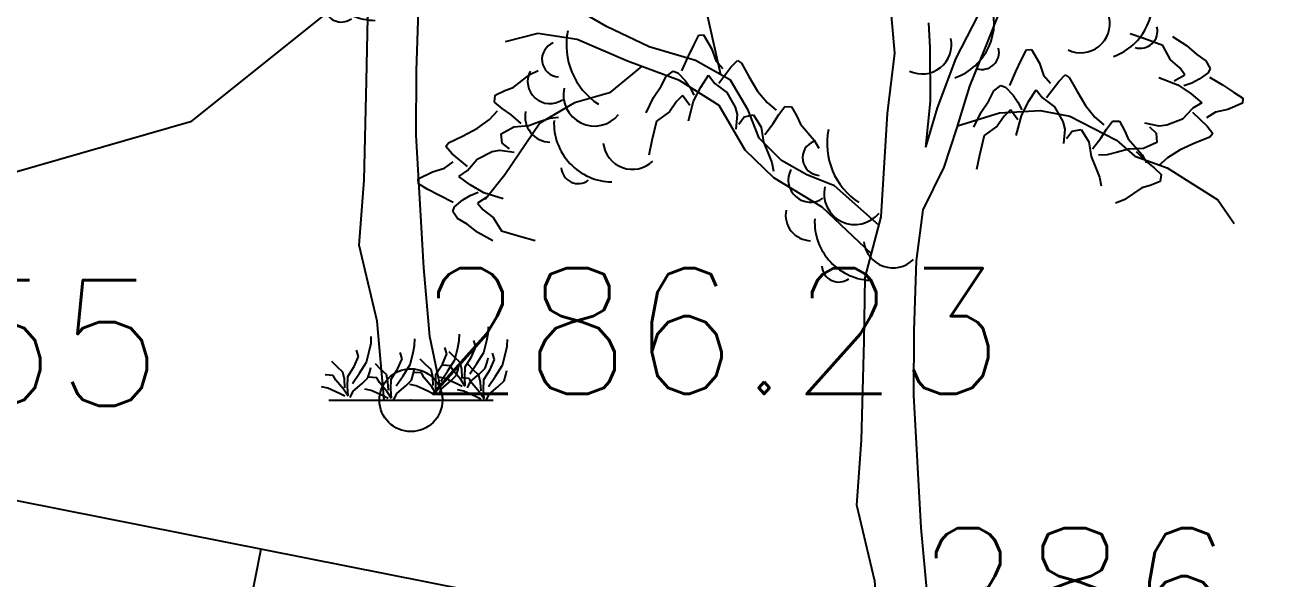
# Model space of a CAD drawing. Header units: millimetres. Extents: x 524954 to 526204, y 9523489 to 9524010.
# Drawn here: x 525906.6 to 525916.6, y 9523715.55 to 9523719.96 of the extents above; entities that cross this region are included whole.
import ezdxf

# ---------------------------------------------------------------- set-up
doc = ezdxf.new("R2010")
doc.units = ezdxf.units.MM
doc.header["$PDMODE"] = 32
doc.header["$PDSIZE"] = 0.5
doc.linetypes.add('ACAD_ISO12W100', pattern=[21, 12, -3, 0, -3, 0, -3])
for name, color, linetype in [('Arbre', 34, 'ACAD_ISO12W100'), ('Haut_Talus', 30, 'Continuous'), ('PLUME_4', 3, 'Continuous'), ('Talus', 2, 'Continuous'), ('TopoAlt', 3, 'Continuous'), ('TOPOJIS', 7, 'Continuous')]:
    doc.layers.add(name, color=color, linetype=linetype)
doc.styles.add('Simplex 1.0', font='Simplex.shx', dxfattribs={"width": 0.99, "height": 1})

# ---------------------------------------------------------------- blocks, each defined once
blk = doc.blocks.new('TCPOINT M')
at = {"color": 0}
blk.add_point((0, 0), dxfattribs=at)
at = {"layer": 'TopoAlt', "style": 'Simplex 1.0', "width": 0.99}
blk.add_attdef('ALT', (0.15, 0.15), '', height=1, dxfattribs=at)
blk = doc.blocks.new('v088')
at = {"linetype": 'Continuous'}
for p, q in [((-0.1073, 4.8293), (-0.1646, 5.4873)), ((-1.5592, 4.9668), (-1.6346, 5.3011)), ((0.5102, 5.0412), (0.6713, 5.3679)), ((-2.4003, 5.0425), (-2.6206, 5.1685)), ((0.6191, 4.888), (0.7312, 5.1764)), ((-2.0611, 4.8817), (-2.4003, 5.0425)), ((0.1717, 4.8724), (0.1613, 5.0712)), ((0.3786, 4.7897), (0.5102, 5.0412)), ((-2.9464, 4.9876), (-3.2062, 4.92)), ((-2.6344, 4.9381), (-2.9464, 4.9876)), ((-2.2328, 4.7662), (-2.6344, 4.9381)), ((-1.4917, 4.6586), (-1.5592, 4.9668)), ((-1.6919, 4.7713), (-2.0611, 4.8817)), ((-0.1657, 4.3492), (-0.1073, 4.8293)), ((0.1743, 4.4496), (0.1717, 4.8724)), ((0.489, 4.5681), (0.6191, 4.888)), ((-2.1227, 4.7254), (-2.3768, 4.5144)), ((-1.8192, 4.6131), (-2.2328, 4.7662)), ((-1.415, 4.6154), (-1.6919, 4.7713)), ((0.2314, 4.3948), (0.3786, 4.7897)), ((-1.5041, 4.4145), (-1.8192, 4.6131)), ((-1.2732, 4.3758), (-1.415, 4.6154)), ((-2.3768, 4.5144), (-2.655, 4.434)), ((0.3841, 4.2301), (0.489, 4.5681)), ((-2.655, 4.434), (-2.9315, 4.2727)), ((-1.2976, 4.0581), (-1.5041, 4.4145)), ((0.1384, 4.0819), (0.1743, 4.4496)), ((-1.1877, 4.1537), (-1.2732, 4.3758)), ((-0.2169, 3.5272), (-0.1657, 4.3492)), ((0.1384, 4.0819), (0.2314, 4.3948)), ((0.3911, 4.2526), (0.7235, 4.3553)), ((0.7235, 4.3553), (1.0465, 4.3745)), ((1.0465, 4.3745), (1.2838, 4.3297)), ((1.2838, 4.3297), (1.6547, 4.1385)), ((-2.9315, 4.2727), (-3.209, 3.8627)), ((0.2848, 3.9233), (0.3841, 4.2301)), ((-1.0099, 3.9771), (-1.1877, 4.1537)), ((1.6547, 4.1385), (1.8004, 4.0109)), ((-1.0692, 3.839), (-1.2976, 4.0581)), ((1.8004, 4.0109), (2.0573, 3.9168)), ((-0.8085, 3.8631), (-1.0099, 3.9771)), ((0.1177, 3.584), (0.2848, 3.9233)), ((2.0573, 3.9168), (2.4606, 3.664)), ((-3.209, 3.8627), (-3.3666, 3.6666)), ((-0.6849, 3.6045), (-1.0692, 3.839)), ((-0.589, 3.7744), (-0.8085, 3.8631)), ((-0.2343, 3.4611), (-0.589, 3.7744)), ((-0.2941, 3.234), (-0.6849, 3.6045)), ((2.4606, 3.664), (2.589, 3.4739)), ((-0.3436, 3.0457), (-0.2169, 3.5272)), ((0.064, 3.1786), (0.1177, 3.584)), ((0.0445, 2.6247), (0.064, 3.1786)), ((-0.3518, 2.5418), (-0.3436, 3.0457)), ((0.0429, 2.1085), (0.0445, 2.6247)), ((-0.3726, 1.7516), (-0.3518, 2.5418)), ((0.1022, 1.0525), (0.0429, 2.1085)), ((-0.4115, 1.2346), (-0.3726, 1.7516)), ((-0.2683, 0.6281), (-0.4115, 1.2346)), ((0.151, 0.5063), (0.1022, 1.0525)), ((-0.2127, 0), (-0.2683, 0.6281)), ((0.2565, 0), (0.151, 0.5063)), ((-0.6539, 0), (0.6539, 0))]:
    blk.add_line(p, q, dxfattribs=at)
at = {"color": 3, "linetype": 'Continuous'}
for p, q in [((-1.7068, 4.8945), (-1.6668, 4.9726)), ((-1.6668, 4.9726), (-1.6283, 4.976)), ((-1.6283, 4.976), (-1.5645, 4.8667)), ((1.8724, 4.9461), (1.762, 4.9854)), ((2.0224, 4.89), (1.8724, 4.9461)), ((2.0987, 4.9642), (2.2113, 4.8904)), ((-1.8008, 4.6887), (-1.7514, 4.7999)), ((-1.7514, 4.7999), (-1.7068, 4.8945)), ((-1.5645, 4.8667), (-1.5307, 4.7714)), ((0.8993, 4.7791), (0.9393, 4.8572)), ((0.9393, 4.8572), (0.9778, 4.8606)), ((0.9778, 4.8606), (1.0416, 4.7513)), ((2.0834, 4.7783), (2.0224, 4.89)), ((2.2113, 4.8904), (2.2929, 4.8185)), ((2.2929, 4.8185), (2.3654, 4.7691)), ((-1.5307, 4.7714), (-1.4755, 4.7074)), ((-1.5083, 4.5916), (-1.4112, 4.7196)), ((-1.4112, 4.7196), (-1.3587, 4.7727)), ((-1.3587, 4.7727), (-1.3272, 4.7513)), ((-1.3272, 4.7513), (-1.2679, 4.6451)), ((0.8546, 4.6845), (0.8993, 4.7791)), ((1.0416, 4.7513), (1.0754, 4.656)), ((2.1569, 4.7135), (2.0834, 4.7783)), ((2.1989, 4.6584), (2.1569, 4.7135)), ((2.3654, 4.7691), (2.4, 4.7096)), ((2.4, 4.7096), (2.383, 4.6739)), ((-3.1435, 4.5571), (-3.0095, 4.66)), ((-3.0095, 4.66), (-2.9439, 4.6918)), ((-1.9657, 4.5674), (-1.9257, 4.6454)), ((-1.9257, 4.6454), (-1.871, 4.6871)), ((-1.871, 4.6871), (-1.8334, 4.6747)), ((-1.8334, 4.6747), (-1.7744, 4.6115)), ((-1.7744, 4.6115), (-1.7365, 4.5561)), ((-1.6512, 4.5605), (-1.5907, 4.6542)), ((-1.5907, 4.6542), (-1.5392, 4.5896)), ((-1.2679, 4.6451), (-1.1988, 4.529)), ((0.8053, 4.5733), (0.8546, 4.6845)), ((1.0754, 4.656), (1.1306, 4.592)), ((1.0978, 4.4762), (1.1948, 4.6042)), ((1.1948, 4.6042), (1.2474, 4.6573)), ((1.2474, 4.6573), (1.2789, 4.6359)), ((1.2789, 4.6359), (1.3382, 4.5297)), ((1.9921, 4.6376), (2.1424, 4.5777)), ((2.1133, 4.6106), (2.1989, 4.6584)), ((2.3129, 4.6232), (2.2532, 4.5924)), ((2.383, 4.6739), (2.3129, 4.6232)), ((2.3928, 4.6398), (2.497, 4.577)), ((-3.2867, 4.4956), (-3.2101, 4.5328)), ((-3.2101, 4.5328), (-3.1435, 4.5571)), ((-2.0269, 4.4774), (-1.9657, 4.5674)), ((-1.7365, 4.5561), (-1.7054, 4.4954)), ((-1.7081, 4.4479), (-1.6512, 4.5605)), ((-1.5392, 4.5896), (-1.4434, 4.5178)), ((-1.4434, 4.5178), (-1.3781, 4.401)), ((-1.1988, 4.529), (-1.1228, 4.4377)), ((0.6404, 4.452), (0.6804, 4.53)), ((0.6804, 4.53), (0.7351, 4.5718)), ((0.7351, 4.5718), (0.7727, 4.5593)), ((0.7727, 4.5593), (0.8317, 4.4961)), ((0.9549, 4.4451), (1.0154, 4.5388)), ((1.0154, 4.5388), (1.0668, 4.4742)), ((1.3382, 4.5297), (1.4072, 4.4136)), ((2.1424, 4.5777), (2.247, 4.5072)), ((2.2532, 4.5924), (2.1892, 4.5691)), ((2.247, 4.5072), (2.3325, 4.4356)), ((2.497, 4.577), (2.5853, 4.5209)), ((2.5853, 4.5209), (2.6578, 4.4715)), ((-3.2911, 4.4407), (-3.2867, 4.4956)), ((-3.2303, 4.3905), (-3.2911, 4.4407)), ((-2.0862, 4.3565), (-2.0269, 4.4774)), ((-1.8447, 4.4455), (-1.8998, 4.3645)), ((-1.7952, 4.494), (-1.8447, 4.4455)), ((-1.7371, 4.415), (-1.7952, 4.494)), ((-1.7488, 4.2914), (-1.7081, 4.4479)), ((-1.3781, 4.401), (-1.3629, 4.3412)), ((-1.1228, 4.4377), (-1.0524, 4.3767)), ((-1.0302, 4.3418), (-0.9835, 4.4054)), ((-0.9835, 4.4054), (-0.9285, 4.4041)), ((-0.9285, 4.4041), (-0.8869, 4.3298)), ((0.5791, 4.362), (0.6404, 4.452)), ((0.8317, 4.4961), (0.8696, 4.4407)), ((0.8696, 4.4407), (0.9007, 4.38)), ((0.898, 4.3325), (0.9549, 4.4451)), ((1.0668, 4.4742), (1.1627, 4.4024)), ((1.1627, 4.4024), (1.228, 4.2856)), ((1.4072, 4.4136), (1.4833, 4.3223)), ((2.3325, 4.4356), (2.262, 4.3926)), ((2.6564, 4.4329), (2.5401, 4.3831)), ((2.6578, 4.4715), (2.6564, 4.4329)), ((-3.4268, 4.2328), (-3.3314, 4.3035)), ((-3.3314, 4.3035), (-3.2664, 4.3702)), ((-3.1617, 4.3413), (-3.2303, 4.3905)), ((-3.0788, 4.2707), (-3.1617, 4.3413)), ((-2.9333, 4.2859), (-2.8514, 4.3121)), ((-2.8514, 4.3121), (-2.7828, 4.3211)), ((-1.8998, 4.3645), (-2.0031, 4.2901)), ((-1.3629, 4.3412), (-1.3723, 4.2259)), ((-1.3485, 4.2656), (-1.3049, 4.3248)), ((-1.3049, 4.3248), (-1.2331, 4.3384)), ((-1.2331, 4.3384), (-1.1715, 4.2405)), ((-1.0754, 4.2705), (-1.0302, 4.3418)), ((-0.8869, 4.3298), (-0.8589, 4.2646)), ((0.5199, 4.2411), (0.5791, 4.362)), ((0.7614, 4.3301), (0.7063, 4.2491)), ((0.8109, 4.3786), (0.7614, 4.3301)), ((0.869, 4.2996), (0.8109, 4.3786)), ((0.8572, 4.176), (0.898, 4.3325)), ((1.4833, 4.3223), (1.5536, 4.2613)), ((2.1788, 4.3064), (2.0548, 4.2561)), ((2.262, 4.3926), (2.1788, 4.3064)), ((2.2601, 4.3616), (2.3751, 4.2494)), ((2.4412, 4.3615), (2.371, 4.3146)), ((2.5401, 4.3831), (2.4412, 4.3615)), ((-3.5467, 4.1705), (-3.4268, 4.2328)), ((-3.2386, 4.1877), (-3.1373, 4.2436)), ((-3.1373, 4.2436), (-3.0186, 4.2553)), ((-3.0186, 4.2553), (-2.9333, 4.2859)), ((-2.0031, 4.2901), (-2.0401, 4.1343)), ((-1.1715, 4.2405), (-1.153, 4.1227)), ((-1.1411, 4.1837), (-1.0754, 4.2705)), ((-0.8589, 4.2646), (-0.7485, 4.1368)), ((0.7063, 4.2491), (0.603, 4.1747)), ((1.228, 4.2856), (1.2432, 4.2258)), ((1.2432, 4.2258), (1.2338, 4.1105)), ((1.2576, 4.1502), (1.3011, 4.2094)), ((1.3011, 4.2094), (1.373, 4.223)), ((1.373, 4.223), (1.4346, 4.1251)), ((1.5307, 4.1551), (1.5759, 4.2264)), ((1.5759, 4.2264), (1.6226, 4.29)), ((1.6226, 4.29), (1.6776, 4.2887)), ((1.6776, 4.2887), (1.7191, 4.2144)), ((1.7191, 4.2144), (1.7472, 4.1493)), ((1.9936, 4.2484), (1.8803, 4.2721)), ((1.9168, 4.2436), (1.9701, 4.193)), ((2.0548, 4.2561), (1.9936, 4.2484)), ((2.3751, 4.2494), (2.4212, 4.1906)), ((-3.6793, 4.0872), (-3.6561, 4.1174)), ((-3.6561, 4.1174), (-3.5467, 4.1705)), ((-3.2291, 4.1152), (-3.2386, 4.1877)), ((-3.1725, 4.0683), (-3.2291, 4.1152)), ((-2.0401, 4.1343), (-2.0653, 4.0199)), ((-1.153, 4.1227), (-1.1176, 4.0393)), ((-0.7485, 4.1368), (-0.7129, 4.0731)), ((0.603, 4.1747), (0.566, 4.0189)), ((1.4346, 4.1251), (1.4531, 4.0073)), ((1.465, 4.0683), (1.5307, 4.1551)), ((1.7472, 4.1493), (1.8576, 4.0214)), ((1.9747, 4.12), (1.8699, 4.071)), ((1.9701, 4.193), (1.9747, 4.12)), ((2.2833, 4.1164), (2.1595, 4.0623)), ((2.396, 4.1621), (2.2833, 4.1164)), ((2.4212, 4.1906), (2.396, 4.1621)), ((-3.6294, 4.0317), (-3.6793, 4.0872)), ((-3.5071, 3.9275), (-3.6294, 4.0317)), ((-3.4297, 3.988), (-3.3093, 4.0465)), ((-3.3093, 4.0465), (-3.2488, 4.0583)), ((-3.2488, 4.0583), (-3.1342, 4.0423)), ((-1.1176, 4.0393), (-1.0867, 3.9591)), ((0.566, 4.0189), (0.5407, 3.9045)), ((1.4531, 4.0073), (1.4885, 3.9239)), ((1.5801, 4.0219), (1.511, 4.0175)), ((1.6636, 4.0426), (1.5801, 4.0219)), ((1.7506, 4.0673), (1.6636, 4.0426)), ((1.8699, 4.071), (1.7506, 4.0673)), ((1.8097, 4.0479), (1.8877, 3.9719)), ((1.8576, 4.0214), (1.8932, 3.9577)), ((2.0595, 3.9982), (1.9902, 3.936)), ((2.1595, 4.0623), (2.0595, 3.9982)), ((-3.785, 3.8871), (-3.6878, 3.9154)), ((-3.6878, 3.9154), (-3.6208, 3.9668)), ((-3.5069, 3.8964), (-3.4297, 3.988)), ((-1.0867, 3.9591), (-1.0738, 3.891)), ((1.4885, 3.9239), (1.5194, 3.8437)), ((1.8877, 3.9719), (1.9528, 3.9182)), ((1.9528, 3.9182), (2.0102, 3.864)), ((-3.8977, 3.8297), (-3.785, 3.8871)), ((-3.8965, 3.791), (-3.8977, 3.8297)), ((-3.5743, 3.8488), (-3.5069, 3.8964)), ((-3.4842, 3.783), (-3.5743, 3.8488)), ((1.5194, 3.8437), (1.5323, 3.7756)), ((2.002, 3.8096), (1.9231, 3.7776)), ((2.0102, 3.864), (2.002, 3.8096)), ((-3.8209, 3.7466), (-3.8965, 3.791)), ((-3.729, 3.6966), (-3.8209, 3.7466)), ((-3.5422, 3.6629), (-3.4847, 3.6976)), ((-3.4847, 3.6976), (-3.4223, 3.7252)), ((-3.3751, 3.7197), (-3.4842, 3.783)), ((-3.2212, 3.6701), (-3.3751, 3.7197)), ((1.855, 3.7579), (1.7144, 3.6642)), ((1.9231, 3.7776), (1.855, 3.7579)), ((-3.6208, 3.641), (-3.729, 3.6966)), ((-3.6232, 3.5708), (-3.6087, 3.6076)), ((-3.6087, 3.6076), (-3.5422, 3.6629)), ((-3.3439, 3.6889), (-3.4261, 3.6355)), ((-3.4261, 3.6355), (-3.3805, 3.5833)), ((1.7144, 3.6642), (1.6468, 3.6368)), ((-3.5847, 3.5138), (-3.6232, 3.5708)), ((-3.5091, 3.4694), (-3.5847, 3.5138)), ((-3.3805, 3.5833), (-3.3028, 3.5236)), ((-3.3028, 3.5236), (-3.2344, 3.4162)), ((-3.4228, 3.4031), (-3.5091, 3.4694)), ((-3.3055, 3.337), (-3.4228, 3.4031)), ((-3.2344, 3.4162), (-3.081, 3.3703)), ((-3.081, 3.3703), (-2.9682, 3.3386)), ((-0.3173, 0.4544), (-0.3149, 0.5073)), ((0.3847, 0.4736), (0.3871, 0.5265)), ((0.6034, 0.4736), (0.6155, 0.5313)), ((0.6155, 0.5313), (0.6179, 0.5842)), ((-0.3294, 0.3967), (-0.3173, 0.4544)), ((0.0168, 0.3774), (0.0288, 0.4351)), ((0.0288, 0.4351), (0.0313, 0.488)), ((0.2861, 0.3678), (0.2693, 0.4183)), ((0.3486, 0.3221), (0.3726, 0.4159)), ((0.3726, 0.4159), (0.3847, 0.4736)), ((0.4808, 0.3438), (0.5169, 0.4255)), ((0.5169, 0.4255), (0.5001, 0.476)), ((0.5794, 0.3798), (0.6034, 0.4736)), ((0.7525, 0.3726), (0.7645, 0.4303)), ((0.7645, 0.4303), (0.7669, 0.4832)), ((-0.5866, 0.2645), (-0.6275, 0.3077)), ((-0.452, 0.2669), (-0.4159, 0.3486)), ((-0.4159, 0.3486), (-0.4327, 0.3991)), ((-0.4087, 0.214), (-0.3534, 0.3029)), ((-0.3534, 0.3029), (-0.3294, 0.3967)), ((-0.1058, 0.2476), (-0.0697, 0.3294)), ((-0.0697, 0.3294), (-0.0865, 0.3798)), ((-0.0072, 0.2837), (0.0168, 0.3774)), ((0.1154, 0.2837), (0.0745, 0.327)), ((0.25, 0.2861), (0.2861, 0.3678)), ((0.2933, 0.2332), (0.3486, 0.3221)), ((0.3462, 0.3414), (0.3053, 0.3847)), ((0.3919, 0.3005), (0.3462, 0.3414)), ((0.4039, 0.2428), (0.3919, 0.3005)), ((0.4303, 0.2645), (0.4808, 0.3438)), ((0.5241, 0.2909), (0.5794, 0.3798)), ((0.5914, 0.2548), (0.6058, 0.3029)), ((0.6058, 0.3029), (0.6131, 0.3366)), ((0.6299, 0.2428), (0.6659, 0.3246)), ((0.6659, 0.3246), (0.6491, 0.375)), ((0.7285, 0.2789), (0.7525, 0.3726)), ((-0.6179, 0.1971), (-0.6828, 0.2019)), ((-0.5409, 0.2236), (-0.5866, 0.2645)), ((-0.5289, 0.1659), (-0.5409, 0.2236)), ((-0.5025, 0.1875), (-0.452, 0.2669)), ((-0.464, 0.1322), (-0.4087, 0.214)), ((-0.3414, 0.1779), (-0.327, 0.226)), ((-0.327, 0.226), (-0.3197, 0.2596)), ((-0.2404, 0.2452), (-0.2813, 0.2885)), ((-0.1947, 0.2043), (-0.2404, 0.2452)), ((-0.1827, 0.1467), (-0.1947, 0.2043)), ((-0.1563, 0.1683), (-0.1058, 0.2476)), ((-0.0625, 0.1947), (-0.0072, 0.2837)), ((0.0048, 0.1587), (0.0192, 0.2068)), ((0.0192, 0.2068), (0.0264, 0.2404)), ((0.0841, 0.2164), (0.0192, 0.2212)), ((0.1058, 0.1779), (0.0841, 0.2164)), ((0.1611, 0.2428), (0.1154, 0.2837)), ((0.1731, 0.1851), (0.1611, 0.2428)), ((0.1971, 0.125), (0.1995, 0.2068)), ((0.1995, 0.2068), (0.25, 0.2861)), ((0.238, 0.1515), (0.2933, 0.2332)), ((0.3149, 0.2741), (0.25, 0.2789)), ((0.3366, 0.2356), (0.3149, 0.2741)), ((0.3967, 0.1635), (0.3366, 0.2356)), ((0.3606, 0.1971), (0.375, 0.2452)), ((0.375, 0.2452), (0.3823, 0.2789)), ((0.4087, 0.1755), (0.4039, 0.2428)), ((0.4279, 0.1827), (0.4303, 0.2645)), ((0.4953, 0.2404), (0.4544, 0.2837)), ((0.4688, 0.2092), (0.5241, 0.2909)), ((0.4736, 0.1491), (0.5457, 0.2092)), ((0.5409, 0.1995), (0.4953, 0.2404)), ((0.5457, 0.2092), (0.5914, 0.2548)), ((0.5794, 0.1635), (0.6299, 0.2428)), ((0.6732, 0.1899), (0.7285, 0.2789)), ((0.7405, 0.1539), (0.7549, 0.2019)), ((0.7549, 0.2019), (0.7621, 0.2356)), ((-0.6611, 0.0962), (-0.7116, 0.1058)), ((-0.5962, 0.1587), (-0.6179, 0.1971)), ((-0.5361, 0.0865), (-0.5962, 0.1587)), ((-0.5241, 0.0986), (-0.5289, 0.1659)), ((-0.5049, 0.1058), (-0.5025, 0.1875)), ((-0.5001, 0.0361), (-0.5049, 0.1058)), ((-0.4592, 0.0721), (-0.3871, 0.1322)), ((-0.3871, 0.1322), (-0.3414, 0.1779)), ((-0.2717, 0.1779), (-0.3366, 0.1827)), ((-0.25, 0.1394), (-0.2717, 0.1779)), ((-0.1899, 0.0673), (-0.25, 0.1394)), ((-0.1779, 0.0793), (-0.1827, 0.1467)), ((-0.1587, 0.0865), (-0.1563, 0.1683)), ((-0.1178, 0.113), (-0.0625, 0.1947)), ((-0.113, 0.0529), (-0.0409, 0.113)), ((-0.0409, 0.113), (0.0048, 0.1587)), ((0.0409, 0.1154), (-0.0096, 0.125)), ((0.1346, 0.0721), (0.0409, 0.1154)), ((0.1659, 0.1058), (0.1058, 0.1779)), ((0.2019, 0.0505), (0.1659, 0.1058)), ((0.1779, 0.1178), (0.1731, 0.1851)), ((0.2019, 0.0553), (0.1971, 0.125)), ((0.2717, 0.1731), (0.2212, 0.1827)), ((0.2428, 0.0914), (0.3149, 0.1515)), ((0.3654, 0.1298), (0.2717, 0.1731)), ((0.3149, 0.1515), (0.3606, 0.1971)), ((0.4063, 0.1082), (0.3654, 0.1298)), ((0.4327, 0.1082), (0.3967, 0.1635)), ((0.464, 0.1731), (0.3991, 0.1779)), ((0.4327, 0.113), (0.4279, 0.1827)), ((0.4496, 0.0986), (0.4736, 0.1491)), ((0.4856, 0.1346), (0.464, 0.1731)), ((0.5457, 0.0625), (0.4856, 0.1346)), ((0.5529, 0.1418), (0.5409, 0.1995)), ((0.5578, 0.0745), (0.5529, 0.1418)), ((0.577, 0.0817), (0.5794, 0.1635)), ((0.6179, 0.1082), (0.6732, 0.1899)), ((0.6227, 0.0481), (0.6948, 0.1082)), ((0.6948, 0.1082), (0.7405, 0.1539)), ((-0.5674, 0.0529), (-0.6611, 0.0962)), ((-0.5265, 0.0313), (-0.5674, 0.0529)), ((-0.5001, 0.0313), (-0.5361, 0.0865)), ((-0.4832, 0.0216), (-0.4592, 0.0721)), ((-0.3149, 0.0769), (-0.3654, 0.0865)), ((-0.2212, 0.0337), (-0.3149, 0.0769)), ((-0.1803, 0.012), (-0.2212, 0.0337)), ((-0.1539, 0.012), (-0.1899, 0.0673)), ((-0.1539, 0.0168), (-0.1587, 0.0865)), ((-0.137, 0.0024), (-0.113, 0.0529)), ((0.1755, 0.0505), (0.1346, 0.0721)), ((0.2188, 0.0409), (0.2428, 0.0914)), ((0.4207, 0.0721), (0.3702, 0.0817)), ((0.5145, 0.0288), (0.4207, 0.0721)), ((0.5554, 0.0072), (0.5145, 0.0288)), ((0.5818, 0.0072), (0.5457, 0.0625)), ((0.5818, 0.012), (0.577, 0.0817)), ((0.5986, -0.0024), (0.6227, 0.0481))]:
    blk.add_line(p, q, dxfattribs=at)
for centre, major_axis, start_param, end_param in [((1.4749, 5.2432), (0.3298, 0.3298), 4.265936, 5.872819), ((0.2152, 5.0749), (-0.3298, 0.3298), 2.69514, 4.302022), ((1.3699, 5.0654), (-0.1641, 0.1641), 1.908121, 4.146545), ((-2.1547, 4.8961), (-0.3995, 0.3995), 0.587708, 1.773422), ((1.844, 5.0056), (-0.0964, 0.0964), 2.051824, 4.174223), ((-2.774, 4.7815), (-0.099, 0.099), -0.421529, 2.292047), ((0.1101, 4.8971), (-0.1641, 0.1641), 1.908121, 4.146545), ((0.5842, 4.8373), (0.0964, 0.0964), 3.62262, 5.745019), ((-2.8514, 4.6047), (-0.1246, 0.1246), 0.293965, 2.957824), ((-2.4968, 4.4965), (0.1741, 0.1741), 2.133893, 4.816631), ((-2.8441, 4.3258), (-0.1445, 0.1445), 0.590553, 2.325666), ((-2.352, 4.2724), (0.3298, 0.3298), 2.307735, 3.914618), ((-0.0823, 4.1124), (0.3995, 0.3995), 2.158504, 3.344219), ((-2.1954, 4.1377), (0.1641, 0.1641), 2.463212, 4.701636), ((-0.7016, 3.9977), (0.099, 0.099), 1.149268, 3.862844), ((-2.6253, 3.929), (0.0964, 0.0964), 2.435534, 4.557933), ((-0.779, 3.821), (0.1246, 0.1246), 1.864761, 4.52862), ((-0.4244, 3.7128), (0.1741, 0.1741), 2.133893, 4.816631), ((-0.7718, 3.542), (-0.1445, 0.1445), 0.590553, 2.325666), ((-0.2796, 3.4886), (0.3298, 0.3298), 2.307735, 3.914618), ((-0.1231, 3.3539), (0.1641, 0.1641), 2.463212, 4.701636), ((-0.5529, 3.1452), (0.0964, 0.0964), 2.435534, 4.557933)]:
    blk.add_ellipse(centre, major_axis=major_axis, ratio=1, start_param=start_param, end_param=end_param, dxfattribs=at)

msp = doc.modelspace()

# ---------------------------------------------------------------- linework, layer by layer
at = {"layer": 'Haut_Talus', "flags": 128}
msp.add_lwpolyline([(525967.0779, 9523715.3934), (525957.1922, 9523708.2532), (525951.5074, 9523706.5584), (525940.0856, 9523708.2342), (525936.5106, 9523709.4892), (525930.2165, 9523713.2371), (525920.6498, 9523712.5186), (525913.7171, 9523714.7465), (525902.9832, 9523716.877), (525892.0351, 9523719.5533), (525886.2049, 9523722.8157), (525884.4581, 9523724.1496), (525882.759, 9523726.1852), (525872.1538, 9523732.0709)], dxfattribs=at)
at = {"layer": 'PLUME_4'}
msp.add_lwpolyline([(525963.3266, 9523756.8203), (525953.5351, 9523753.5989), (525953.5351, 9523753.5989), (525944.8502, 9523748.9543), (525937.8069, 9523742.4242), (525931.7973, 9523735.4683), (525931.2986, 9523735.4319), (525924.7904, 9523728.4396), (525915.4976, 9523725.2546), (525907.9192, 9523719.1868), (525907.9192, 9523719.1868), (525898.59, 9523716.5005), (525889.2972, 9523713.3156), (525881.0382, 9523709.7047), (525880.5759, 9523709.1697), (525872.8883, 9523704.5979)], dxfattribs=at)
msp.add_lwpolyline([(525963.3266, 9523756.8203), (525953.5351, 9523753.5989), (525953.5351, 9523753.5989), (525944.8502, 9523748.9543), (525937.8069, 9523742.4242), (525931.7973, 9523735.4683), (525931.2986, 9523735.4319), (525924.7904, 9523728.4396), (525915.4976, 9523725.2546), (525907.9192, 9523719.1868), (525907.9192, 9523719.1868), (525898.59, 9523716.5005), (525889.2972, 9523713.3156), (525881.0382, 9523709.7047), (525880.5759, 9523709.1697), (525872.8883, 9523704.5979)], dxfattribs=at)
at = {"layer": 'Talus'}
msp.add_line((525908.4799, 9523715.786), (525907.5065, 9523710.8817), dxfattribs=at)

# ---------------------------------------------------------------- block references
at = {"layer": 'Arbre'}
for p in [(525909.672, 9523716.972), (525913.628, 9523714.903)]:
    msp.add_blockref('v088', p, dxfattribs=at)
at = {"layer": 'TOPOJIS'}
ref = msp.add_blockref('TCPOINT M', (525909.6722, 9523716.9722, 286.23), dxfattribs=at)
ref.add_attrib('ALT', '286.23', (525909.7222, 9523717.0222, 286.23), dxfattribs={"layer": 'TopoAlt', "height": 1, "style": 'Simplex 1.0', "width": 0.99})
ref = msp.add_blockref('TCPOINT M', (525902.9832, 9523716.877, 286.55), dxfattribs=at)
ref.add_attrib('ALT', '286.55', (525903.0332, 9523716.927, 286.55), dxfattribs={"layer": 'TopoAlt', "height": 1, "style": 'Simplex 1.0', "width": 0.99})
ref = msp.add_blockref('TCPOINT M', (525913.6278, 9523714.9028, 286.11), dxfattribs=at)
ref.add_attrib('ALT', '286.11', (525913.6778, 9523714.9528, 286.11), dxfattribs={"layer": 'TopoAlt', "height": 1, "style": 'Simplex 1.0', "width": 0.99})

doc.saveas('drawing.dxf')
